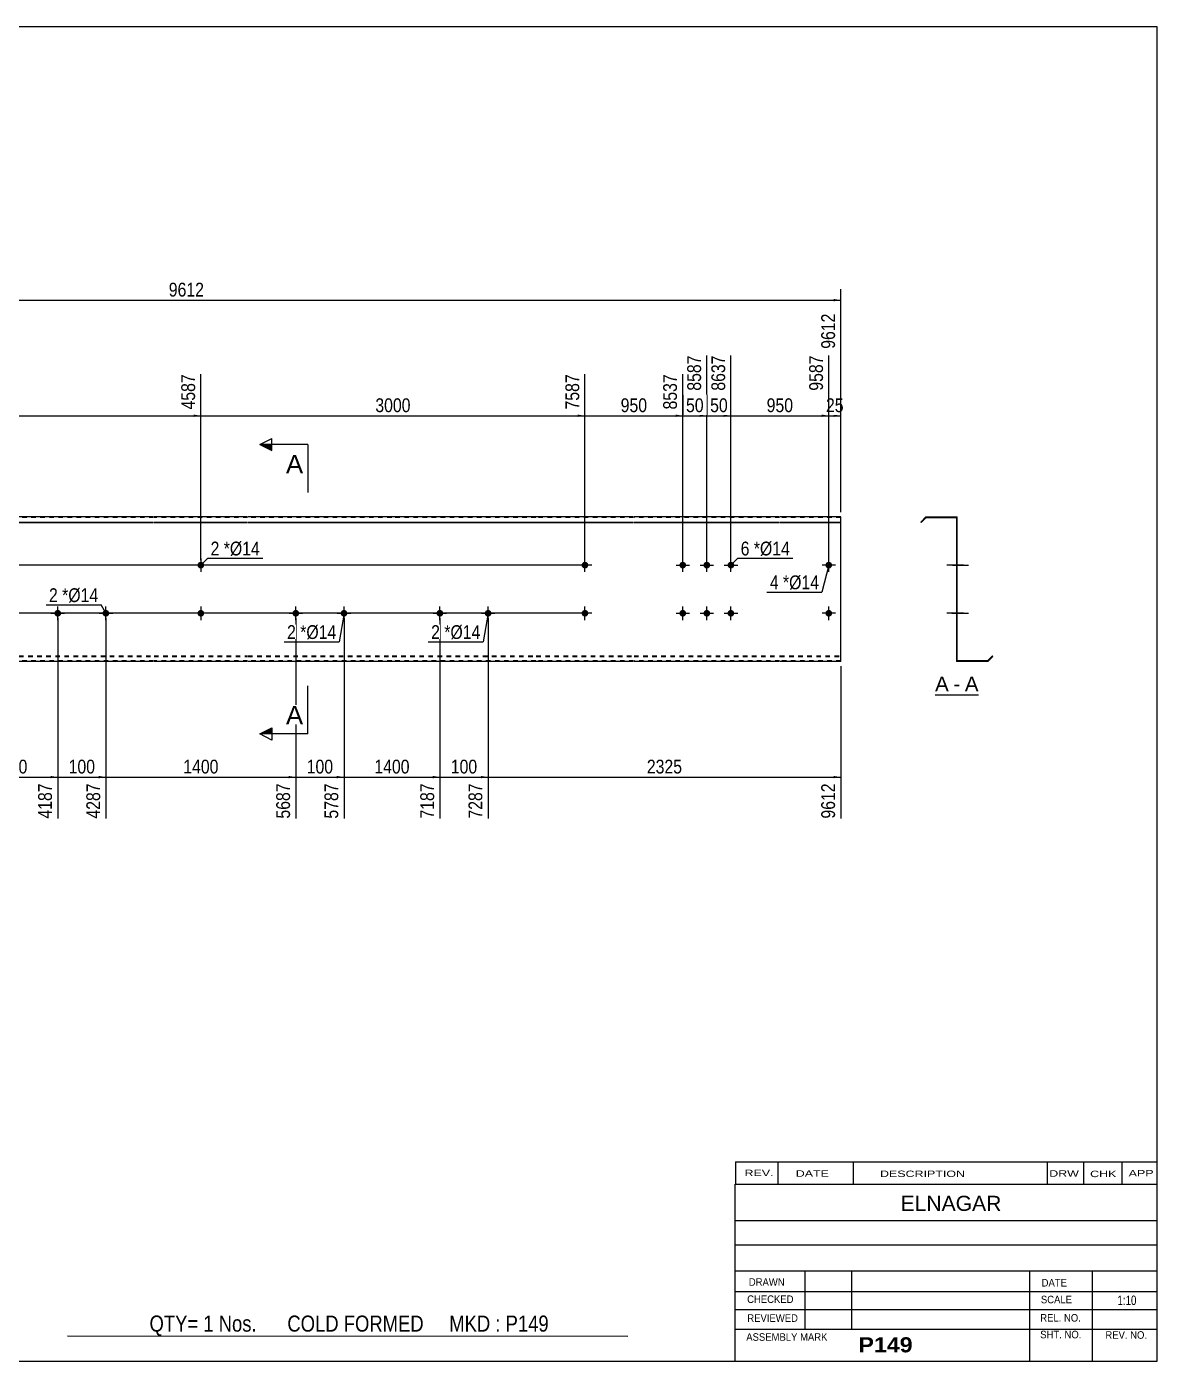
# Model space of a CAD drawing. Header units: millimetres. Extents: x -65 to 337, y -160 to 117.
# Drawn here: x 102.6 to 337.2, y -160.2 to 116.8 of the extents above; entities that cross this region are included whole.
import ezdxf

# ---------------------------------------------------------------- set-up
doc = ezdxf.new("R2010")
doc.units = ezdxf.units.MM
doc.linetypes.add('DXK_LINE_DOT1', pattern=[1.8814, 0.9407, -0.9407])
doc.styles.add('Arial', font='ARIAL.TTF', dxfattribs={"height": 0.2})
doc.styles.add('Arial Bold', font='ARIALBD.TTF', dxfattribs={"height": 0.2})
doc.styles.add('Arial Narrow', font='ARIALN.TTF', dxfattribs={"height": 0.2})

# ---------------------------------------------------------------- blocks, each defined once
blk = doc.blocks.new('Unknown-629091914-1743')
at = {"color": 5, "linetype": 'Continuous'}
for p, q in [((337.25, 116.75), (-62.75, 116.75)), ((-62.75, 116.75), (-62.75, -160.25)), ((337.25, -160.25), (337.25, 116.75)), ((-62.75, -160.25), (337.25, -160.25))]:
    blk.add_line(p, q, dxfattribs=at)
at = {"color": 174, "linetype": 'Continuous', "style": 'Arial'}
blk.add_text('Tekla structures', height=1.9102, rotation=90, dxfattribs=at).set_placement((-63.25, -159.75))
blk = doc.blocks.new('Unknown-629091914-12 - 1235')
at = {"color": 7, "linetype": 'Continuous'}
blk.add_line((291.13, -21.95), (300.16, -21.95), dxfattribs=at)
at = {"color": 0, "linetype": 'Continuous'}
blk.add_wipeout([(293.97, -21.2), (293.97, -18), (291.13, -18), (291.13, -21.2)], dxfattribs=at)
blk.add_wipeout([(296.35, -21.2), (296.35, -18), (294.93, -18), (294.93, -21.2)], dxfattribs=at)
at = {"color": 96, "linetype": 'Continuous', "style": 'Arial'}
blk.add_text('A', height=3.06, dxfattribs=at).set_placement((291.13, -21.2))
at = {"color": 0, "linetype": 'Continuous'}
blk.add_wipeout([(300.16, -21.2), (300.16, -18), (297.31, -18), (297.31, -21.2)], dxfattribs=at)
at = {"color": 96, "linetype": 'Continuous', "style": 'Arial'}
for s, p in [('A', (297.31, -21.2)), ('-', (294.93, -21.2))]:
    blk.add_text(s, height=3.06, dxfattribs=at).set_placement(p)
blk = doc.blocks.new('Bolt-629091914-1223 - 1203')
at = {"linetype": 'Continuous'}
for points in [[(238.08, 5, -1), (239.48, 5, -1)], [(243.08, 5, -1), (244.48, 5, -1)], [(248.08, 5, -1), (249.48, 5, -1)], [(238.08, -5, -1), (239.48, -5, -1)], [(243.08, -5, -1), (244.48, -5, -1)], [(248.08, -5, -1), (249.48, -5, -1)]]:
    blk.add_hatch(color=3, dxfattribs=at).paths.add_polyline_path(points)
at = {"color": 3, "linetype": 'Continuous'}
for p, q in [((238.78, 3.6), (238.78, 6.4)), ((243.78, 3.6), (243.78, 6.4)), ((248.78, 3.6), (248.78, 6.4)), ((237.38, 5), (240.18, 5)), ((242.38, 5), (245.18, 5)), ((247.38, 5), (250.18, 5)), ((237.38, -5), (240.18, -5)), ((238.78, -6.4), (238.78, -3.6)), ((242.38, -5), (245.18, -5)), ((243.78, -6.4), (243.78, -3.6)), ((247.38, -5), (250.18, -5)), ((248.78, -6.4), (248.78, -3.6))]:
    blk.add_line(p, q, dxfattribs=at)
blk = doc.blocks.new('Part-629091914-1218 - 1203')
at = {"color": 2, "linetype": 'Continuous'}
for p, q in [((0, 15), (0, -15)), ((9, 15), (0, 15)), ((0, 13.94), (9, 13.94)), ((39.29, 15), (9.1, 15)), ((9.1, 13.94), (39.29, 13.94)), ((69.19, 15), (39.39, 15)), ((39.39, 13.94), (69.19, 13.94)), ((99.09, 15), (69.29, 15)), ((69.29, 13.94), (99.09, 13.94)), ((128.99, 15), (99.19, 15)), ((99.19, 13.94), (128.99, 13.94)), ((148.49, 15), (129.09, 15)), ((129.09, 13.94), (148.49, 13.94)), ((178.39, 15), (148.59, 15)), ((148.59, 13.94), (178.39, 13.94)), ((208.29, 15), (178.49, 15)), ((178.49, 13.94), (208.29, 13.94)), ((228.59, 15), (208.39, 15)), ((208.39, 13.94), (228.59, 13.94)), ((258.88, 15), (228.69, 15)), ((228.69, 13.94), (258.88, 13.94)), ((271.58, 15), (258.98, 15)), ((258.98, 13.94), (271.58, 13.94)), ((271.58, 13.94), (271.58, 15)), ((271.58, -15), (271.58, 13.94)), ((0, 13.83), (9, 13.83)), ((9.1, 13.83), (39.29, 13.83)), ((39.39, 13.83), (69.19, 13.83)), ((69.29, 13.83), (99.09, 13.83)), ((99.19, 13.83), (128.99, 13.83)), ((129.09, 13.83), (148.49, 13.83)), ((148.59, 13.83), (178.39, 13.83)), ((178.49, 13.83), (208.29, 13.83)), ((208.39, 13.83), (228.59, 13.83)), ((228.69, 13.83), (258.88, 13.83)), ((258.98, 13.83), (271.58, 13.83)), ((9, -15), (0, -15)), ((39.29, -15), (9.1, -15)), ((69.19, -15), (39.39, -15)), ((99.09, -15), (69.29, -15)), ((128.99, -15), (99.19, -15)), ((148.49, -15), (129.09, -15)), ((178.39, -15), (148.59, -15)), ((208.29, -15), (178.49, -15)), ((228.59, -15), (208.39, -15)), ((258.88, -15), (228.69, -15)), ((271.58, -15), (258.98, -15))]:
    blk.add_line(p, q, dxfattribs=at)
at = {"color": 7, "linetype": 'DXK_LINE_DOT1'}
for p, q in [((9, 14.85), (0, 14.85)), ((39.29, 14.85), (9.1, 14.85)), ((69.19, 14.85), (39.39, 14.85)), ((99.09, 14.85), (69.29, 14.85)), ((128.99, 14.85), (99.19, 14.85)), ((148.49, 14.85), (129.09, 14.85)), ((178.39, 14.85), (148.59, 14.85)), ((208.29, 14.85), (178.49, 14.85)), ((228.59, 14.85), (208.39, 14.85)), ((258.88, 14.85), (228.69, 14.85)), ((271.58, 14.85), (258.98, 14.85)), ((0, -13.83), (9, -13.83)), ((9.1, -13.83), (39.29, -13.83)), ((39.39, -13.83), (69.19, -13.83)), ((69.29, -13.83), (99.09, -13.83)), ((99.19, -13.83), (128.99, -13.83)), ((129.09, -13.83), (148.49, -13.83)), ((148.59, -13.83), (178.39, -13.83)), ((178.49, -13.83), (208.29, -13.83)), ((208.39, -13.83), (228.59, -13.83)), ((228.69, -13.83), (258.88, -13.83)), ((258.98, -13.83), (271.58, -13.83)), ((0, -13.94), (9, -13.94)), ((9, -14.85), (0, -14.85)), ((9.1, -13.94), (39.29, -13.94)), ((39.29, -14.85), (9.1, -14.85)), ((39.39, -13.94), (69.19, -13.94)), ((69.19, -14.85), (39.39, -14.85)), ((69.29, -13.94), (99.09, -13.94)), ((99.09, -14.85), (69.29, -14.85)), ((99.19, -13.94), (128.99, -13.94)), ((128.99, -14.85), (99.19, -14.85)), ((129.09, -13.94), (148.49, -13.94)), ((148.49, -14.85), (129.09, -14.85)), ((148.59, -13.94), (178.39, -13.94)), ((178.39, -14.85), (148.59, -14.85)), ((178.49, -13.94), (208.29, -13.94)), ((208.29, -14.85), (178.49, -14.85)), ((208.39, -13.94), (228.59, -13.94)), ((228.59, -14.85), (208.39, -14.85)), ((228.69, -13.94), (258.88, -13.94)), ((258.88, -14.85), (228.69, -14.85)), ((258.98, -13.94), (271.58, -13.94)), ((271.58, -14.85), (258.98, -14.85))]:
    blk.add_line(p, q, dxfattribs=at)
blk = doc.blocks.new('Bolt-629091914-1219 - 1203')
at = {"linetype": 'Continuous'}
for points in [[(188.39, -4.3, -1), (188.39, -5.7, -1)], [(198.39, -4.3, -1), (198.39, -5.7, -1)]]:
    blk.add_hatch(color=3, dxfattribs=at).paths.add_polyline_path(points)
at = {"color": 3, "linetype": 'Continuous'}
for p, q in [((186.99, -5), (189.79, -5)), ((188.39, -6.4), (188.39, -3.6)), ((196.99, -5), (199.79, -5)), ((198.39, -6.4), (198.39, -3.6))]:
    blk.add_line(p, q, dxfattribs=at)
blk = doc.blocks.new('Bolt-629091914-1220 - 1203')
at = {"linetype": 'Continuous'}
for points in [[(158.49, -4.3, -1), (158.49, -5.7, -1)], [(168.49, -4.3, -1), (168.49, -5.7, -1)]]:
    blk.add_hatch(color=3, dxfattribs=at).paths.add_polyline_path(points)
at = {"color": 3, "linetype": 'Continuous'}
for p, q in [((157.09, -5), (159.89, -5)), ((158.49, -6.4), (158.49, -3.6)), ((167.09, -5), (169.89, -5)), ((168.49, -6.4), (168.49, -3.6))]:
    blk.add_line(p, q, dxfattribs=at)
blk = doc.blocks.new('Bolt-629091914-1221 - 1203')
at = {"linetype": 'Continuous'}
for points in [[(109.09, -4.3, -1), (109.09, -5.7, -1)], [(119.09, -4.3, -1), (119.09, -5.7, -1)]]:
    blk.add_hatch(color=3, dxfattribs=at).paths.add_polyline_path(points)
at = {"color": 3, "linetype": 'Continuous'}
for p, q in [((107.69, -5), (110.49, -5)), ((109.09, -6.4), (109.09, -3.6)), ((117.69, -5), (120.49, -5)), ((119.09, -6.4), (119.09, -3.6))]:
    blk.add_line(p, q, dxfattribs=at)
blk = doc.blocks.new('Bolt-629091914-1224 - 1203')
at = {"linetype": 'Continuous'}
for points in [[(217.79, -5, -1), (219.19, -5, -1)], [(268.38, -5, -1), (269.78, -5, -1)]]:
    blk.add_hatch(color=3, dxfattribs=at).paths.add_polyline_path(points)
at = {"color": 3, "linetype": 'Continuous'}
for p, q in [((219.89, -5), (217.09, -5)), ((218.49, -6.4), (218.49, -3.6)), ((270.48, -5), (267.68, -5)), ((269.08, -6.4), (269.08, -3.6))]:
    blk.add_line(p, q, dxfattribs=at)
blk = doc.blocks.new('Bolt-629091914-1225 - 1203')
at = {"linetype": 'Continuous'}
for points in [[(217.79, 5, -1), (219.19, 5, -1)], [(268.38, 5, -1), (269.78, 5, -1)]]:
    blk.add_hatch(color=3, dxfattribs=at).paths.add_polyline_path(points)
at = {"color": 3, "linetype": 'Continuous'}
for p, q in [((218.49, 3.6), (218.49, 6.4)), ((269.08, 3.6), (269.08, 6.4)), ((219.89, 5), (217.09, 5)), ((270.48, 5), (267.68, 5))]:
    blk.add_line(p, q, dxfattribs=at)
blk = doc.blocks.new('Bolt-629091914-1227 - 1203')
at = {"linetype": 'Continuous'}
for points in [[(139.49, 5, -1), (138.09, 5, -1)], [(139.49, -5, -1), (138.09, -5, -1)]]:
    blk.add_hatch(color=3, dxfattribs=at).paths.add_polyline_path(points)
at = {"color": 3, "linetype": 'Continuous'}
for p, q in [((138.79, 6.4), (138.79, 3.6)), ((140.19, 5), (137.39, 5)), ((140.19, -5), (137.39, -5)), ((138.79, -3.6), (138.79, -6.4))]:
    blk.add_line(p, q, dxfattribs=at)
blk = doc.blocks.new('Bolt-629091914-1240 - 1235')
at = {"linetype": 'Continuous'}
blk.add_hatch(color=3, dxfattribs=at).paths.add_polyline_path([(295.72, -5.7), (295.72, -4.3), (295.57, -4.3), (295.57, -5.7)])
blk.add_hatch(color=3, dxfattribs=at).paths.add_polyline_path([(295.72, -5.7), (295.72, -4.3), (295.57, -4.3), (295.57, -5.7)])
at = {"color": 3, "linetype": 'Continuous'}
for p, q in [((294.62, -5), (297.37, -5)), ((294.62, -5), (297.37, -5)), ((295.57, -4.3), (295.72, -4.3)), ((295.57, -4.3), (295.72, -4.3)), ((295.57, -5.7), (295.72, -5.7)), ((295.57, -5.7), (295.72, -5.7))]:
    blk.add_line(p, q, dxfattribs=at)
blk = doc.blocks.new('Part-629091914-1237 - 1235')
at = {"color": 2, "linetype": 'Continuous'}
for p, q in [((289.22, 15), (288.16, 13.94)), ((288.16, 13.94), (288.26, 13.83)), ((289.28, 14.85), (288.26, 13.83)), ((289.22, 15), (295.72, 15)), ((289.28, 14.85), (295.57, 14.85)), ((295.57, 14.85), (295.57, -15)), ((295.72, -14.85), (295.72, 15)), ((302.01, -14.85), (303.02, -13.83)), ((303.13, -13.94), (303.02, -13.83)), ((302.07, -15), (295.57, -15)), ((302.01, -14.85), (295.72, -14.85)), ((302.07, -15), (303.13, -13.94))]:
    blk.add_line(p, q, dxfattribs=at)
blk = doc.blocks.new('Bolt-629091914-1238 - 1235')
at = {"linetype": 'Continuous'}
blk.add_hatch(color=3, dxfattribs=at).paths.add_polyline_path([(295.72, -5.7), (295.72, -4.3), (295.57, -4.3), (295.57, -5.7)])
blk.add_hatch(color=3, dxfattribs=at).paths.add_polyline_path([(295.72, -5.7), (295.72, -4.3), (295.57, -4.3), (295.57, -5.7)])
at = {"color": 3, "linetype": 'Continuous'}
for p, q in [((294.62, -5), (297.37, -5)), ((294.62, -5), (297.37, -5)), ((295.57, -4.3), (295.72, -4.3)), ((295.57, -4.3), (295.72, -4.3)), ((295.57, -5.7), (295.72, -5.7)), ((295.57, -5.7), (295.72, -5.7))]:
    blk.add_line(p, q, dxfattribs=at)
blk = doc.blocks.new('Bolt-629091914-1239 - 1235')
at = {"linetype": 'Continuous'}
blk.add_hatch(color=3, dxfattribs=at).paths.add_polyline_path([(295.72, -5.7), (295.72, -4.3), (295.57, -4.3), (295.57, -5.7)])
blk.add_hatch(color=3, dxfattribs=at).paths.add_polyline_path([(295.72, -5.7), (295.72, -4.3), (295.57, -4.3), (295.57, -5.7)])
at = {"color": 3, "linetype": 'Continuous'}
for p, q in [((294.62, -5), (297.37, -5)), ((294.62, -5), (297.37, -5)), ((295.57, -4.3), (295.72, -4.3)), ((295.57, -4.3), (295.72, -4.3)), ((295.57, -5.7), (295.72, -5.7)), ((295.57, -5.7), (295.72, -5.7))]:
    blk.add_line(p, q, dxfattribs=at)
blk = doc.blocks.new('Bolt-629091914-1241 - 1235')
at = {"linetype": 'Continuous'}
blk.add_hatch(color=3, dxfattribs=at).paths.add_polyline_path([(295.72, -5.7), (295.72, -4.3), (295.57, -4.3), (295.57, -5.7)])
blk.add_hatch(color=3, dxfattribs=at).paths.add_polyline_path([(295.72, -5.7), (295.72, -4.3), (295.57, -4.3), (295.57, -5.7)])
at = {"color": 3, "linetype": 'Continuous'}
for p, q in [((294.62, -5), (297.37, -5)), ((294.62, -5), (297.37, -5)), ((295.57, -4.3), (295.72, -4.3)), ((295.57, -4.3), (295.72, -4.3)), ((295.57, -5.7), (295.72, -5.7)), ((295.57, -5.7), (295.72, -5.7))]:
    blk.add_line(p, q, dxfattribs=at)
blk = doc.blocks.new('Bolt-629091914-1242 - 1235')
at = {"linetype": 'Continuous'}
for points in [[(295.57, 5.7), (295.57, 4.3), (295.72, 4.3), (295.72, 5.7)], [(295.57, 5.7), (295.57, 4.3), (295.72, 4.3), (295.72, 5.7)], [(295.57, 5.7), (295.57, 4.3), (295.72, 4.3), (295.72, 5.7)], [(295.57, -4.3), (295.57, -5.7), (295.72, -5.7), (295.72, -4.3)], [(295.57, -4.3), (295.57, -5.7), (295.72, -5.7), (295.72, -4.3)], [(295.57, -4.3), (295.57, -5.7), (295.72, -5.7), (295.72, -4.3)]]:
    blk.add_hatch(color=3, dxfattribs=at).paths.add_polyline_path(points)
at = {"color": 3, "linetype": 'Continuous'}
for p, q in [((295.72, 5.7), (295.57, 5.7)), ((295.72, 5.7), (295.57, 5.7)), ((295.72, 5.7), (295.57, 5.7)), ((297.02, 5), (293.72, 5)), ((297.02, 5), (293.72, 5)), ((297.02, 5), (293.72, 5)), ((295.72, 4.3), (295.57, 4.3)), ((295.72, 4.3), (295.57, 4.3)), ((295.72, 4.3), (295.57, 4.3)), ((297.02, -5), (293.72, -5)), ((297.02, -5), (293.72, -5)), ((297.02, -5), (293.72, -5)), ((295.72, -4.3), (295.57, -4.3)), ((295.72, -4.3), (295.57, -4.3)), ((295.72, -4.3), (295.57, -4.3)), ((295.72, -5.7), (295.57, -5.7)), ((295.72, -5.7), (295.57, -5.7)), ((295.72, -5.7), (295.57, -5.7))]:
    blk.add_line(p, q, dxfattribs=at)
blk = doc.blocks.new('Bolt-629091914-1243 - 1235')
at = {"linetype": 'Continuous'}
blk.add_hatch(color=3, dxfattribs=at).paths.add_polyline_path([(295.57, -4.3), (295.57, -5.7), (295.72, -5.7), (295.72, -4.3)])
blk.add_hatch(color=3, dxfattribs=at).paths.add_polyline_path([(295.57, -4.3), (295.57, -5.7), (295.72, -5.7), (295.72, -4.3)])
at = {"color": 3, "linetype": 'Continuous'}
for p, q in [((294.77, -5), (298.07, -5)), ((294.77, -5), (298.07, -5)), ((295.57, -4.3), (295.72, -4.3)), ((295.57, -4.3), (295.72, -4.3)), ((295.57, -5.7), (295.72, -5.7)), ((295.57, -5.7), (295.72, -5.7))]:
    blk.add_line(p, q, dxfattribs=at)
blk = doc.blocks.new('Bolt-629091914-1244 - 1235')
at = {"linetype": 'Continuous'}
blk.add_hatch(color=3, dxfattribs=at).paths.add_polyline_path([(295.57, 5.7), (295.57, 4.3), (295.72, 4.3), (295.72, 5.7)])
blk.add_hatch(color=3, dxfattribs=at).paths.add_polyline_path([(295.57, 5.7), (295.57, 4.3), (295.72, 4.3), (295.72, 5.7)])
at = {"color": 3, "linetype": 'Continuous'}
for p, q in [((295.57, 5.7), (295.72, 5.7)), ((295.57, 5.7), (295.72, 5.7)), ((294.77, 5), (298.07, 5)), ((294.77, 5), (298.07, 5)), ((295.57, 4.3), (295.72, 4.3)), ((295.57, 4.3), (295.72, 4.3))]:
    blk.add_line(p, q, dxfattribs=at)
blk = doc.blocks.new('Bolt-629091914-1245 - 1235')
at = {"linetype": 'Continuous'}
for points in [[(295.57, 5.7), (295.57, 4.3), (295.72, 4.3), (295.72, 5.7)], [(295.57, 5.7), (295.57, 4.3), (295.72, 4.3), (295.72, 5.7)], [(295.57, 5.7), (295.57, 4.3), (295.72, 4.3), (295.72, 5.7)], [(295.57, -4.3), (295.57, -5.7), (295.72, -5.7), (295.72, -4.3)], [(295.57, -4.3), (295.57, -5.7), (295.72, -5.7), (295.72, -4.3)], [(295.57, -4.3), (295.57, -5.7), (295.72, -5.7), (295.72, -4.3)]]:
    blk.add_hatch(color=3, dxfattribs=at).paths.add_polyline_path(points)
at = {"color": 3, "linetype": 'Continuous'}
for p, q in [((295.72, 5.7), (295.57, 5.7)), ((295.72, 5.7), (295.57, 5.7)), ((295.72, 5.7), (295.57, 5.7)), ((297.02, 5), (293.72, 5)), ((297.02, 5), (293.72, 5)), ((297.02, 5), (293.72, 5)), ((295.72, 4.3), (295.57, 4.3)), ((295.72, 4.3), (295.57, 4.3)), ((295.72, 4.3), (295.57, 4.3)), ((297.02, -5), (293.72, -5)), ((297.02, -5), (293.72, -5)), ((297.02, -5), (293.72, -5)), ((295.72, -4.3), (295.57, -4.3)), ((295.72, -4.3), (295.57, -4.3)), ((295.72, -4.3), (295.57, -4.3)), ((295.72, -5.7), (295.57, -5.7)), ((295.72, -5.7), (295.57, -5.7)), ((295.72, -5.7), (295.57, -5.7))]:
    blk.add_line(p, q, dxfattribs=at)
blk = doc.blocks.new('Bolt-629091914-1246 - 1235')
at = {"linetype": 'Continuous'}
for points in [[(295.72, 4.3), (295.72, 5.7), (295.57, 5.7), (295.57, 4.3)], [(295.72, -5.7), (295.72, -4.3), (295.57, -4.3), (295.57, -5.7)]]:
    blk.add_hatch(color=3, dxfattribs=at).paths.add_polyline_path(points)
at = {"color": 3, "linetype": 'Continuous'}
for p, q in [((295.72, 5.7), (295.57, 5.7)), ((295.72, 5), (293.57, 5)), ((295.72, 4.3), (295.57, 4.3)), ((295.72, -5), (293.57, -5)), ((295.72, -4.3), (295.57, -4.3)), ((295.72, -5.7), (295.57, -5.7))]:
    blk.add_line(p, q, dxfattribs=at)
blk = doc.blocks.new('Bolt-629091914-1247 - 1235')
at = {"linetype": 'Continuous'}
blk.add_hatch(color=3, dxfattribs=at).paths.add_polyline_path([(295.72, -5.7), (295.72, -4.3), (295.57, -4.3), (295.57, -5.7)])
blk.add_hatch(color=3, dxfattribs=at).paths.add_polyline_path([(295.72, -5.7), (295.72, -4.3), (295.57, -4.3), (295.57, -5.7)])
at = {"color": 3, "linetype": 'Continuous'}
for p, q in [((294.62, -5), (297.37, -5)), ((294.62, -5), (297.37, -5)), ((295.57, -4.3), (295.72, -4.3)), ((295.57, -4.3), (295.72, -4.3)), ((295.57, -5.7), (295.72, -5.7)), ((295.57, -5.7), (295.72, -5.7))]:
    blk.add_line(p, q, dxfattribs=at)
blk = doc.blocks.new('StraightDimension-629091914-1353 - 1203')
at = {"linetype": 'Continuous'}
for points in [[(-6.25, 13.5), (-6, 15), (-5.75, 13.5)], [(-5.75, 6.5), (-6, 5), (-6.25, 6.5)]]:
    blk.add_hatch(color=7, dxfattribs=at).paths.add_polyline_path(points)
at = {"color": 7, "linetype": 'Continuous'}
for p, q in [((18.2, 15), (-8.25, 15)), ((-6, 5), (-6, 15)), ((217.49, 5), (-8.25, 5))]:
    blk.add_line(p, q, dxfattribs=at)
at = {"color": 0}
blk.add_wipeout([(-6.15, 13.34), (-10.35, 13.34), (-10.35, 6.66), (-6.15, 6.66)], dxfattribs=at)
at = {"color": 3, "style": 'Arial Narrow'}
blk.add_text('100', height=2.863, rotation=90.0002, dxfattribs=at).set_placement((-6.75, 7.26))
blk = doc.blocks.new('StraightDimension-629091914-1355 - 1203')
at = {"linetype": 'Continuous'}
for points in [[(-6.25, -6.5), (-6, -5), (-5.75, -6.5)], [(-5.75, -13.5), (-6, -15), (-6.25, -13.5)]]:
    blk.add_hatch(color=7, dxfattribs=at).paths.add_polyline_path(points)
at = {"color": 7, "linetype": 'Continuous'}
for p, q in [((217.49, -5), (-8.25, -5)), ((-6, -15), (-6, -5)), ((18.2, -15), (-8.25, -15))]:
    blk.add_line(p, q, dxfattribs=at)
at = {"color": 0}
blk.add_wipeout([(-6.15, -6.66), (-10.35, -6.66), (-10.35, -13.34), (-6.15, -13.34)], dxfattribs=at)
at = {"color": 3, "style": 'Arial Narrow'}
blk.add_text('100', height=2.863, rotation=90.0002, dxfattribs=at).set_placement((-6.75, -12.74))
blk = doc.blocks.new('StraightDimension-629091914-1311 - 1203')
at = {"linetype": 'Continuous'}
blk.add_hatch(color=7, dxfattribs=at).paths.add_polyline_path([(247.28, 36.25), (248.78, 36), (247.28, 35.75)])
at = {"color": 7, "linetype": 'Continuous'}
for p, q in [((243.78, 6), (243.78, 48.51)), ((248.78, 6), (248.78, 48.51)), ((243.78, 36), (248.78, 36))]:
    blk.add_line(p, q, dxfattribs=at)
at = {"color": 0}
blk.add_wipeout([(248.71, 36.15), (248.71, 40.35), (243.86, 40.35), (243.86, 36.15)], dxfattribs=at)
at = {"color": 0, "linetype": 'Continuous'}
blk.add_wipeout([(248.18, 49.11), (243.98, 49.11), (243.98, 40.6), (248.18, 40.6)], dxfattribs=at)
at = {"color": 3, "linetype": 'Continuous', "style": 'Arial Narrow'}
blk.add_text('8637', height=2.863, rotation=90.0002, dxfattribs=at).set_placement((247.58, 41.2))
at = {"color": 3, "style": 'Arial Narrow'}
blk.add_text('50', height=2.863, dxfattribs=at).set_placement((244.46, 36.75))
blk = doc.blocks.new('StraightDimension-629091914-1270 - 1203')
at = {"linetype": 'Continuous'}
blk.add_hatch(color=7, dxfattribs=at).paths.add_polyline_path([(107.59, -38.75), (109.09, -39), (107.59, -39.25)])
at = {"color": 7, "linetype": 'Continuous'}
for p, q in [((89.19, -6), (89.19, -47.61)), ((109.09, -6), (109.09, -47.61)), ((89.19, -39), (109.09, -39))]:
    blk.add_line(p, q, dxfattribs=at)
at = {"color": 0}
blk.add_wipeout([(103.4, -38.85), (103.4, -34.65), (94.89, -34.65), (94.89, -38.85)], dxfattribs=at)
at = {"color": 3, "style": 'Arial Narrow'}
blk.add_text('1400', height=2.863, dxfattribs=at).set_placement((95.49, -38.25))
at = {"color": 0, "linetype": 'Continuous'}
blk.add_wipeout([(108.49, -39.7), (104.29, -39.7), (104.29, -48.21), (108.49, -48.21)], dxfattribs=at)
at = {"color": 3, "linetype": 'Continuous', "style": 'Arial Narrow'}
blk.add_text('4187', height=2.863, rotation=90.0002, dxfattribs=at).set_placement((107.89, -47.61))
blk = doc.blocks.new('StraightDimension-629091914-1264 - 1203')
at = {"linetype": 'Continuous'}
blk.add_hatch(color=7, dxfattribs=at).paths.add_polyline_path([(270.08, -38.75), (271.58, -39), (270.08, -39.25)])
at = {"color": 7, "linetype": 'Continuous'}
for p, q in [((198.39, -6), (198.39, -47.61)), ((271.58, -16), (271.58, -47.61)), ((198.39, -39), (271.58, -39))]:
    blk.add_line(p, q, dxfattribs=at)
at = {"color": 0}
blk.add_wipeout([(239.24, -38.85), (239.24, -34.65), (230.73, -34.65), (230.73, -38.85)], dxfattribs=at)
at = {"color": 0, "linetype": 'Continuous'}
blk.add_wipeout([(270.98, -39.7), (266.78, -39.7), (266.78, -48.21), (270.98, -48.21)], dxfattribs=at)
at = {"color": 3, "style": 'Arial Narrow'}
blk.add_text('2325', height=2.863, dxfattribs=at).set_placement((231.33, -38.25))
at = {"color": 3, "linetype": 'Continuous', "style": 'Arial Narrow'}
blk.add_text('9612', height=2.863, rotation=90.0002, dxfattribs=at).set_placement((270.38, -47.61))
blk = doc.blocks.new('StraightDimension-629091914-1265 - 1203')
at = {"linetype": 'Continuous'}
blk.add_hatch(color=7, dxfattribs=at).paths.add_polyline_path([(196.89, -38.75), (198.39, -39), (196.89, -39.25)])
at = {"color": 7, "linetype": 'Continuous'}
for p, q in [((188.39, -6), (188.39, -47.61)), ((198.39, -6), (198.39, -47.61)), ((188.39, -39), (198.39, -39))]:
    blk.add_line(p, q, dxfattribs=at)
at = {"color": 0}
blk.add_wipeout([(196.74, -38.85), (196.74, -34.65), (190.05, -34.65), (190.05, -38.85)], dxfattribs=at)
at = {"color": 3, "style": 'Arial Narrow'}
blk.add_text('100', height=2.863, dxfattribs=at).set_placement((190.65, -38.25))
at = {"color": 0, "linetype": 'Continuous'}
blk.add_wipeout([(197.79, -39.7), (193.59, -39.7), (193.59, -48.21), (197.79, -48.21)], dxfattribs=at)
at = {"color": 3, "linetype": 'Continuous', "style": 'Arial Narrow'}
blk.add_text('7287', height=2.863, rotation=90.0002, dxfattribs=at).set_placement((197.19, -47.61))
blk = doc.blocks.new('StraightDimension-629091914-1266 - 1203')
at = {"linetype": 'Continuous'}
blk.add_hatch(color=7, dxfattribs=at).paths.add_polyline_path([(186.89, -38.75), (188.39, -39), (186.89, -39.25)])
at = {"color": 7, "linetype": 'Continuous'}
for p, q in [((168.49, -6), (168.49, -47.61)), ((188.39, -6), (188.39, -47.61)), ((168.49, -39), (188.39, -39))]:
    blk.add_line(p, q, dxfattribs=at)
at = {"color": 0}
blk.add_wipeout([(182.7, -38.85), (182.7, -34.65), (174.19, -34.65), (174.19, -38.85)], dxfattribs=at)
at = {"color": 3, "style": 'Arial Narrow'}
blk.add_text('1400', height=2.863, dxfattribs=at).set_placement((174.79, -38.25))
at = {"color": 0, "linetype": 'Continuous'}
blk.add_wipeout([(187.79, -39.7), (183.59, -39.7), (183.59, -48.21), (187.79, -48.21)], dxfattribs=at)
at = {"color": 3, "linetype": 'Continuous', "style": 'Arial Narrow'}
blk.add_text('7187', height=2.863, rotation=90.0002, dxfattribs=at).set_placement((187.19, -47.61))
blk = doc.blocks.new('StraightDimension-629091914-1267 - 1203')
at = {"linetype": 'Continuous'}
blk.add_hatch(color=7, dxfattribs=at).paths.add_polyline_path([(166.99, -38.75), (168.49, -39), (166.99, -39.25)])
at = {"color": 7, "linetype": 'Continuous'}
for p, q in [((158.49, -6), (158.49, -47.61)), ((168.49, -6), (168.49, -47.61)), ((158.49, -39), (168.49, -39))]:
    blk.add_line(p, q, dxfattribs=at)
at = {"color": 0}
blk.add_wipeout([(166.84, -38.85), (166.84, -34.65), (160.15, -34.65), (160.15, -38.85)], dxfattribs=at)
at = {"color": 3, "style": 'Arial Narrow'}
blk.add_text('100', height=2.863, dxfattribs=at).set_placement((160.75, -38.25))
at = {"color": 0, "linetype": 'Continuous'}
blk.add_wipeout([(167.89, -39.7), (163.69, -39.7), (163.69, -48.21), (167.89, -48.21)], dxfattribs=at)
at = {"color": 3, "linetype": 'Continuous', "style": 'Arial Narrow'}
blk.add_text('5787', height=2.863, rotation=90.0002, dxfattribs=at).set_placement((167.29, -47.61))
blk = doc.blocks.new('StraightDimension-629091914-1268 - 1203')
at = {"linetype": 'Continuous'}
blk.add_hatch(color=7, dxfattribs=at).paths.add_polyline_path([(156.99, -38.75), (158.49, -39), (156.99, -39.25)])
at = {"color": 7, "linetype": 'Continuous'}
for p, q in [((119.09, -6), (119.09, -47.61)), ((158.49, -6), (158.49, -47.61)), ((119.09, -39), (158.49, -39))]:
    blk.add_line(p, q, dxfattribs=at)
at = {"color": 0}
blk.add_wipeout([(143.05, -38.85), (143.05, -34.65), (134.54, -34.65), (134.54, -38.85)], dxfattribs=at)
at = {"color": 0, "linetype": 'Continuous'}
blk.add_wipeout([(157.89, -39.7), (153.69, -39.7), (153.69, -48.21), (157.89, -48.21)], dxfattribs=at)
at = {"color": 3, "style": 'Arial Narrow'}
blk.add_text('1400', height=2.863, dxfattribs=at).set_placement((135.14, -38.25))
at = {"color": 3, "linetype": 'Continuous', "style": 'Arial Narrow'}
blk.add_text('5687', height=2.863, rotation=90.0002, dxfattribs=at).set_placement((157.29, -47.61))
blk = doc.blocks.new('StraightDimension-629091914-1269 - 1203')
at = {"linetype": 'Continuous'}
blk.add_hatch(color=7, dxfattribs=at).paths.add_polyline_path([(117.59, -38.75), (119.09, -39), (117.59, -39.25)])
at = {"color": 7, "linetype": 'Continuous'}
for p, q in [((109.09, -6), (109.09, -47.61)), ((119.09, -6), (119.09, -47.61)), ((109.09, -39), (119.09, -39))]:
    blk.add_line(p, q, dxfattribs=at)
at = {"color": 0}
blk.add_wipeout([(117.44, -38.85), (117.44, -34.65), (110.75, -34.65), (110.75, -38.85)], dxfattribs=at)
at = {"color": 3, "style": 'Arial Narrow'}
blk.add_text('100', height=2.863, dxfattribs=at).set_placement((111.35, -38.25))
at = {"color": 0, "linetype": 'Continuous'}
blk.add_wipeout([(118.49, -39.7), (114.29, -39.7), (114.29, -48.21), (118.49, -48.21)], dxfattribs=at)
at = {"color": 3, "linetype": 'Continuous', "style": 'Arial Narrow'}
blk.add_text('4287', height=2.863, rotation=90.0002, dxfattribs=at).set_placement((117.89, -47.61))
blk = doc.blocks.new('StraightDimension-629091914-1309 - 1203')
at = {"linetype": 'Continuous'}
blk.add_hatch(color=7, dxfattribs=at).paths.add_polyline_path([(270.08, 36.25), (271.58, 36), (270.08, 35.75)])
at = {"color": 7, "linetype": 'Continuous'}
for p, q in [((271.58, 16), (271.58, 57.21)), ((269.08, 6), (269.08, 48.51)), ((269.08, 36), (271.58, 36))]:
    blk.add_line(p, q, dxfattribs=at)
at = {"color": 0, "linetype": 'Continuous'}
blk.add_wipeout([(270.98, 57.81), (266.78, 57.81), (266.78, 49.3), (270.98, 49.3)], dxfattribs=at)
at = {"color": 0}
blk.add_wipeout([(272.76, 36.15), (272.76, 40.35), (267.9, 40.35), (267.9, 36.15)], dxfattribs=at)
at = {"color": 3, "linetype": 'Continuous', "style": 'Arial Narrow'}
blk.add_text('9612', height=2.863, rotation=90.0002, dxfattribs=at).set_placement((270.38, 49.9))
at = {"color": 3, "style": 'Arial Narrow'}
blk.add_text('25', height=2.863, dxfattribs=at).set_placement((268.5, 36.75))
blk = doc.blocks.new('StraightDimension-629091914-1310 - 1203')
at = {"linetype": 'Continuous'}
blk.add_hatch(color=7, dxfattribs=at).paths.add_polyline_path([(267.58, 36.25), (269.08, 36), (267.58, 35.75)])
at = {"color": 7, "linetype": 'Continuous'}
for p, q in [((248.78, 6), (248.78, 48.51)), ((269.08, 6), (269.08, 48.51)), ((248.78, 36), (269.08, 36))]:
    blk.add_line(p, q, dxfattribs=at)
at = {"color": 0, "linetype": 'Continuous'}
blk.add_wipeout([(268.48, 49.11), (264.28, 49.11), (264.28, 40.6), (268.48, 40.6)], dxfattribs=at)
at = {"color": 0}
blk.add_wipeout([(262.27, 36.15), (262.27, 40.35), (255.59, 40.35), (255.59, 36.15)], dxfattribs=at)
at = {"color": 3, "linetype": 'Continuous', "style": 'Arial Narrow'}
blk.add_text('9587', height=2.863, rotation=90.0002, dxfattribs=at).set_placement((267.88, 41.2))
at = {"color": 3, "style": 'Arial Narrow'}
blk.add_text('950', height=2.863, dxfattribs=at).set_placement((256.19, 36.75))
blk = doc.blocks.new('StraightDimension-629091914-1312 - 1203')
at = {"linetype": 'Continuous'}
blk.add_hatch(color=7, dxfattribs=at).paths.add_polyline_path([(242.28, 36.25), (243.78, 36), (242.28, 35.75)])
at = {"color": 7, "linetype": 'Continuous'}
for p, q in [((243.78, 6), (243.78, 48.51)), ((238.78, 6), (238.78, 44.61)), ((238.78, 36), (243.78, 36))]:
    blk.add_line(p, q, dxfattribs=at)
at = {"color": 0}
blk.add_wipeout([(243.71, 36.15), (243.71, 40.35), (238.86, 40.35), (238.86, 36.15)], dxfattribs=at)
at = {"color": 0, "linetype": 'Continuous'}
blk.add_wipeout([(243.18, 49.11), (238.98, 49.11), (238.98, 40.6), (243.18, 40.6)], dxfattribs=at)
at = {"color": 3, "linetype": 'Continuous', "style": 'Arial Narrow'}
blk.add_text('8587', height=2.863, rotation=90.0002, dxfattribs=at).set_placement((242.58, 41.2))
at = {"color": 3, "style": 'Arial Narrow'}
blk.add_text('50', height=2.863, dxfattribs=at).set_placement((239.46, 36.75))
blk = doc.blocks.new('StraightDimension-629091914-1313 - 1203')
at = {"linetype": 'Continuous'}
blk.add_hatch(color=7, dxfattribs=at).paths.add_polyline_path([(237.28, 36.25), (238.78, 36), (237.28, 35.75)])
at = {"color": 7, "linetype": 'Continuous'}
for p, q in [((218.49, 6), (218.49, 44.61)), ((238.78, 6), (238.78, 44.61)), ((218.49, 36), (238.78, 36))]:
    blk.add_line(p, q, dxfattribs=at)
at = {"color": 0, "linetype": 'Continuous'}
blk.add_wipeout([(238.18, 45.21), (233.98, 45.21), (233.98, 36.7), (238.18, 36.7)], dxfattribs=at)
at = {"color": 0}
blk.add_wipeout([(231.98, 36.15), (231.98, 40.35), (225.3, 40.35), (225.3, 36.15)], dxfattribs=at)
at = {"color": 3, "linetype": 'Continuous', "style": 'Arial Narrow'}
blk.add_text('8537', height=2.863, rotation=90.0002, dxfattribs=at).set_placement((237.58, 37.3))
at = {"color": 3, "style": 'Arial Narrow'}
blk.add_text('950', height=2.863, dxfattribs=at).set_placement((225.9, 36.75))
blk = doc.blocks.new('StraightDimension-629091914-1314 - 1203')
at = {"linetype": 'Continuous'}
blk.add_hatch(color=7, dxfattribs=at).paths.add_polyline_path([(216.99, 36.25), (218.49, 36), (216.99, 35.75)])
at = {"color": 7, "linetype": 'Continuous'}
for p, q in [((138.79, 6), (138.79, 44.61)), ((218.49, 6), (218.49, 44.61)), ((138.79, 36), (218.49, 36))]:
    blk.add_line(p, q, dxfattribs=at)
at = {"color": 0, "linetype": 'Continuous'}
blk.add_wipeout([(217.89, 45.21), (213.69, 45.21), (213.69, 36.7), (217.89, 36.7)], dxfattribs=at)
at = {"color": 0}
blk.add_wipeout([(182.9, 36.15), (182.9, 40.35), (174.39, 40.35), (174.39, 36.15)], dxfattribs=at)
at = {"color": 3, "linetype": 'Continuous', "style": 'Arial Narrow'}
blk.add_text('7587', height=2.863, rotation=90.0002, dxfattribs=at).set_placement((217.29, 37.3))
at = {"color": 3, "style": 'Arial Narrow'}
blk.add_text('3000', height=2.863, dxfattribs=at).set_placement((174.99, 36.75))
blk = doc.blocks.new('StraightDimension-629091914-1315 - 1203')
at = {"linetype": 'Continuous'}
blk.add_hatch(color=7, dxfattribs=at).paths.add_polyline_path([(137.29, 36.25), (138.79, 36), (137.29, 35.75)])
at = {"color": 7, "linetype": 'Continuous'}
for p, q in [((29.2, 6), (29.2, 46.68)), ((138.79, 6), (138.79, 44.61)), ((29.2, 36), (138.79, 36))]:
    blk.add_line(p, q, dxfattribs=at)
at = {"color": 0, "linetype": 'Continuous'}
blk.add_wipeout([(138.19, 45.21), (133.99, 45.21), (133.99, 36.7), (138.19, 36.7)], dxfattribs=at)
at = {"color": 0}
blk.add_wipeout([(88.25, 36.15), (88.25, 40.35), (79.74, 40.35), (79.74, 36.15)], dxfattribs=at)
at = {"color": 3, "linetype": 'Continuous', "style": 'Arial Narrow'}
blk.add_text('4587', height=2.863, rotation=90.0002, dxfattribs=at).set_placement((137.59, 37.3))
at = {"color": 3, "style": 'Arial Narrow'}
blk.add_text('3950', height=2.863, dxfattribs=at).set_placement((80.34, 36.75))
blk = doc.blocks.new('StraightDimension-629091914-1354 - 1203')
at = {"linetype": 'Continuous'}
for points in [[(-6.25, 3.5), (-6, 5), (-5.75, 3.5)], [(-5.75, -3.5), (-6, -5), (-6.25, -3.5)]]:
    blk.add_hatch(color=7, dxfattribs=at).paths.add_polyline_path(points)
at = {"color": 7, "linetype": 'Continuous'}
for p, q in [((217.49, 5), (-8.25, 5)), ((-6, -5), (-6, 5)), ((217.49, -5), (-8.25, -5))]:
    blk.add_line(p, q, dxfattribs=at)
at = {"color": 0}
blk.add_wipeout([(-6.15, 3.34), (-10.35, 3.34), (-10.35, -3.34), (-6.15, -3.34)], dxfattribs=at)
at = {"color": 3, "style": 'Arial Narrow'}
blk.add_text('100', height=2.863, rotation=90.0002, dxfattribs=at).set_placement((-6.75, -2.74))
blk = doc.blocks.new('StraightDimension-629091914-1385 - 1203')
at = {"linetype": 'Continuous'}
for points in [[(1.5, 59.75), (0, 60), (1.5, 60.25)], [(270.08, 60.25), (271.58, 60), (270.08, 59.75)]]:
    blk.add_hatch(color=7, dxfattribs=at).paths.add_polyline_path(points)
at = {"color": 7, "linetype": 'Continuous'}
for p, q in [((0, 16), (0, 62.25)), ((271.58, 16), (271.58, 62.25)), ((0, 60), (271.58, 60))]:
    blk.add_line(p, q, dxfattribs=at)
at = {"color": 0}
blk.add_wipeout([(140.05, 60.15), (140.05, 64.35), (131.53, 64.35), (131.53, 60.15)], dxfattribs=at)
at = {"color": 3, "style": 'Arial Narrow'}
blk.add_text('9612', height=2.863, dxfattribs=at).set_placement((132.13, 60.75))
blk = doc.blocks.new('CBS_CALLOFF-629091914-1800')
at = {"color": 7, "linetype": 'Continuous'}
blk.add_line((111.13, -154.98), (227.36, -155), dxfattribs=at)
at = {"color": 3, "linetype": 'Continuous', "style": 'Arial Narrow'}
blk.add_text('QTY= 1 Nos.      COLD FORMED     MKD : P149', height=3.3405, dxfattribs=at).set_placement((128.13, -154.09))
blk = doc.blocks.new('CBS_NAME_BLOG-629091914-1801')
at = {"color": 7, "linetype": 'Continuous'}
for p, q in [((249.66, -123.5), (337.18, -123.5)), ((249.66, -160.21), (249.66, -123.5)), ((249.66, -131.04), (337.18, -131.04)), ((249.73, -136.09), (337.25, -136.09)), ((249.66, -141.46), (337.18, -141.46)), ((264.18, -153.57), (264.18, -141.47)), ((273.87, -153.54), (273.87, -141.47)), ((310.78, -160.21), (310.78, -141.48)), ((323.83, -160.21), (323.83, -141.47)), ((249.67, -145.76), (337.25, -145.74)), ((249.66, -149.51), (337.18, -149.51)), ((249.66, -153.55), (337.18, -153.55)), ((249.66, -160.25), (337.25, -160.25))]:
    blk.add_line(p, q, dxfattribs=at)
at = {"color": 3, "linetype": 'Continuous', "style": 'Arial'}
blk.add_text('ELNAGAR', height=3.133, dxfattribs=at).set_placement((283.98, -129.03))
at = {"color": 3, "linetype": 'Continuous'}
for s, height, style, width, p in [('DRAWN', 1.566, 'Arial', 0.9, (252.49, -144.57)), ('DATE', 1.566, 'Arial', 0.9, (313.25, -144.73)), ('CHECKED', 1.566, 'Arial', 0.9, (252.14, -148.14)), ('SCALE', 1.566, 'Arial', 0.9, (313.1, -148.21)), ('1:10', 1.957, 'Arial Narrow', 0.9, (328.99, -148.57)), ('REVIEWED', 1.566, 'Arial', 0.9, (252.18, -152.06)), ('REL. NO.', 1.566, 'Arial', 0.9, (312.96, -152.01)), ('ASSEMBLY MARK', 1.5663, 'Arial', 0.9, (251.96, -155.99)), ('SHT. NO.', 1.566, 'Arial', 0.9, (312.96, -155.48)), ('REV. NO.', 1.566, 'Arial', 0.9, (326.48, -155.57)), ('P149', 3.131, 'Arial Bold', 1.1, (275.24, -158.39))]:
    blk.add_text(s, height=height, dxfattribs=dict(at, style=style, width=width)).set_placement(p)
blk = doc.blocks.new('CBS_REVISION-629091914-1802')
at = {"color": 7, "linetype": 'Continuous'}
for p, q in [((249.74, -118.87), (337.24, -118.87)), ((249.74, -118.87), (249.74, -123.5)), ((258.54, -118.87), (258.54, -123.5)), ((274.13, -118.87), (274.13, -123.44)), ((314.39, -118.87), (314.39, -123.5)), ((321.93, -118.87), (321.93, -123.5)), ((329.88, -118.87), (329.88, -123.5)), ((249.74, -123.5), (337.24, -123.5))]:
    blk.add_line(p, q, dxfattribs=at)
at = {"color": 7, "style": 'Arial Narrow', "width": 1.7}
for s, height, p in [('REV.', 1.326, (251.6, -121.82)), ('DATE', 1.326, (262.23, -121.94)), ('DESCRIPTION', 1.3257, (279.71, -121.99)), ('DRW', 1.326, (314.82, -121.93)), ('CHK', 1.326, (323.31, -122.02)), ('APP', 1.326, (331.31, -121.87))]:
    blk.add_text(s, height=height, dxfattribs=at).set_placement(p)
blk = doc.blocks.new('Mark-629091914-1406 - 1203')
at = {"color": 0}
blk.add_wipeout([(252.63, 7.01), (252.63, 10.01), (250.8, 10.01), (250.8, 7.01)], dxfattribs=at)
blk.add_wipeout([(252.63, 7.01), (252.63, 10.01), (250.8, 10.01), (250.8, 7.01)], dxfattribs=at)
at = {"color": 7, "linetype": 'Continuous'}
blk.add_line((248.78, 5), (250.2, 6.41), dxfattribs=at)
at = {"color": 0}
blk.add_wipeout([(254.8, 7.01), (254.8, 10.01), (253.53, 10.01), (253.53, 7.01)], dxfattribs=at)
blk.add_wipeout([(254.8, 7.01), (254.8, 10.01), (253.53, 10.01), (253.53, 7.01)], dxfattribs=at)
at = {"color": 3, "style": 'Arial Narrow'}
blk.add_text('6', height=2.86, dxfattribs=at).set_placement((250.8, 7.01))
at = {"color": 0}
blk.add_wipeout([(261.02, 7.01), (261.02, 10.01), (254.8, 10.01), (254.8, 7.01)], dxfattribs=at)
blk.add_wipeout([(261.02, 7.01), (261.02, 10.01), (254.8, 10.01), (254.8, 7.01)], dxfattribs=at)
at = {"color": 7, "linetype": 'Continuous'}
blk.add_line((250.2, 6.41), (261.62, 6.41), dxfattribs=at)
at = {"color": 3, "style": 'Arial Narrow'}
for s, height, p in [('*', 2.86, (253.53, 7.01)), ('Ø14', 2.863, (254.8, 7.01))]:
    blk.add_text(s, height=height, dxfattribs=at).set_placement(p)
blk = doc.blocks.new('Mark-629091914-1408 - 1203')
at = {"color": 0}
blk.add_wipeout([(142.64, 7.01), (142.64, 10.01), (140.81, 10.01), (140.81, 7.01)], dxfattribs=at)
blk.add_wipeout([(142.64, 7.01), (142.64, 10.01), (140.81, 10.01), (140.81, 7.01)], dxfattribs=at)
at = {"color": 7, "linetype": 'Continuous'}
blk.add_line((138.79, 5), (140.21, 6.41), dxfattribs=at)
at = {"color": 0}
blk.add_wipeout([(144.81, 7.01), (144.81, 10.01), (143.54, 10.01), (143.54, 7.01)], dxfattribs=at)
blk.add_wipeout([(144.81, 7.01), (144.81, 10.01), (143.54, 10.01), (143.54, 7.01)], dxfattribs=at)
at = {"color": 3, "style": 'Arial Narrow'}
blk.add_text('2', height=2.86, dxfattribs=at).set_placement((140.81, 7.01))
at = {"color": 0}
blk.add_wipeout([(151.03, 7.01), (151.03, 10.01), (144.81, 10.01), (144.81, 7.01)], dxfattribs=at)
blk.add_wipeout([(151.03, 7.01), (151.03, 10.01), (144.81, 10.01), (144.81, 7.01)], dxfattribs=at)
at = {"color": 7, "linetype": 'Continuous'}
blk.add_line((140.21, 6.41), (151.63, 6.41), dxfattribs=at)
at = {"color": 3, "style": 'Arial Narrow'}
for s, height, p in [('*', 2.86, (143.54, 7.01)), ('Ø14', 2.863, (144.81, 7.01))]:
    blk.add_text(s, height=height, dxfattribs=at).set_placement(p)
blk = doc.blocks.new('SectionMark-629091914-1262 - 1203')
at = {"linetype": 'Continuous'}
for points in [[(153.51, 30.05), (153.51, 28.8), (151.01, 30.05)], [(153.51, -28.8), (153.51, -30.05), (151.01, -30.05)]]:
    blk.add_hatch(color=30, dxfattribs=at).paths.add_polyline_path(points)
at = {"color": 30, "linetype": 'Continuous'}
for p, q in [((151.01, 30.05), (153.51, 31.3)), ((153.51, 28.8), (153.51, 31.3)), ((161.01, 30.05), (151.01, 30.05)), ((151.01, 30.05), (153.51, 28.8)), ((151.01, -30.05), (153.51, -28.8)), ((161.01, -30.05), (151.01, -30.05)), ((153.51, -31.3), (151.01, -30.05)), ((153.51, -28.8), (153.51, -31.3))]:
    blk.add_line(p, q, dxfattribs=at)
at = {"color": 0, "linetype": 'Continuous'}
for points in [[(160.01, 24.05), (160.01, 28.05), (156.45, 28.05), (156.45, 24.05)], [(160.01, -28.05), (160.01, -24.05), (156.45, -24.05), (156.45, -28.05)]]:
    blk.add_wipeout(points, dxfattribs=at)
at = {"color": 30, "linetype": 'Continuous'}
for p, q in [((161.01, 30.05), (161.01, 20.05)), ((161.01, -30.05), (161.01, -20.05))]:
    blk.add_line(p, q, dxfattribs=at)
at = {"color": 96, "linetype": 'Continuous', "style": 'Arial'}
for p in [(156.45, 24.05), (156.45, -28.05)]:
    blk.add_text('A', height=3.82, dxfattribs=at).set_placement(p)
blk = doc.blocks.new('MarkSet-629091914-1399 - 1203')
at = {"color": 0}
blk.add_wipeout([(258.67, -0.01), (258.67, 2.99), (256.85, 2.99), (256.85, -0.01)], dxfattribs=at)
blk.add_wipeout([(258.67, -0.01), (258.67, 2.99), (256.85, 2.99), (256.85, -0.01)], dxfattribs=at)
blk.add_wipeout([(260.85, -0.01), (260.85, 2.99), (259.57, 2.99), (259.57, -0.01)], dxfattribs=at)
blk.add_wipeout([(260.85, -0.01), (260.85, 2.99), (259.57, 2.99), (259.57, -0.01)], dxfattribs=at)
at = {"color": 3, "style": 'Arial Narrow'}
blk.add_text('4', height=2.86, dxfattribs=at).set_placement((256.85, -0.01))
at = {"color": 0}
blk.add_wipeout([(267.06, -0.01), (267.06, 2.99), (260.85, 2.99), (260.85, -0.01)], dxfattribs=at)
blk.add_wipeout([(267.06, -0.01), (267.06, 2.99), (260.85, 2.99), (260.85, -0.01)], dxfattribs=at)
at = {"color": 7, "linetype": 'Continuous'}
for p in [(269.08, 5), (256.25, -0.61)]:
    blk.add_line(p, (267.66, -0.61), dxfattribs=at)
at = {"color": 3, "style": 'Arial Narrow'}
for s, height, p in [('*', 2.86, (259.57, -0.01)), ('Ø14', 2.863, (260.85, -0.01))]:
    blk.add_text(s, height=height, dxfattribs=at).set_placement(p)
blk = doc.blocks.new('Mark-629091914-1402 - 1203')
at = {"color": 0}
blk.add_wipeout([(188.4, -10.33), (188.4, -7.33), (186.57, -7.33), (186.57, -10.33)], dxfattribs=at)
blk.add_wipeout([(188.4, -10.33), (188.4, -7.33), (186.57, -7.33), (186.57, -10.33)], dxfattribs=at)
blk.add_wipeout([(190.58, -10.33), (190.58, -7.33), (189.3, -7.33), (189.3, -10.33)], dxfattribs=at)
blk.add_wipeout([(190.58, -10.33), (190.58, -7.33), (189.3, -7.33), (189.3, -10.33)], dxfattribs=at)
at = {"color": 3, "style": 'Arial Narrow'}
blk.add_text('2', height=2.86, dxfattribs=at).set_placement((186.57, -10.33))
at = {"color": 0}
blk.add_wipeout([(196.79, -10.33), (196.79, -7.33), (190.58, -7.33), (190.58, -10.33)], dxfattribs=at)
blk.add_wipeout([(196.79, -10.33), (196.79, -7.33), (190.58, -7.33), (190.58, -10.33)], dxfattribs=at)
at = {"color": 7, "linetype": 'Continuous'}
for p in [(198.39, -5), (185.97, -10.93)]:
    blk.add_line(p, (197.39, -10.93), dxfattribs=at)
at = {"color": 3, "style": 'Arial Narrow'}
for s, height, p in [('*', 2.86, (189.3, -10.33)), ('Ø14', 2.863, (190.58, -10.33))]:
    blk.add_text(s, height=height, dxfattribs=at).set_placement(p)
blk = doc.blocks.new('Mark-629091914-1403 - 1203')
at = {"color": 0}
blk.add_wipeout([(158.5, -10.33), (158.5, -7.33), (156.67, -7.33), (156.67, -10.33)], dxfattribs=at)
blk.add_wipeout([(158.5, -10.33), (158.5, -7.33), (156.67, -7.33), (156.67, -10.33)], dxfattribs=at)
blk.add_wipeout([(160.68, -10.33), (160.68, -7.33), (159.4, -7.33), (159.4, -10.33)], dxfattribs=at)
blk.add_wipeout([(160.68, -10.33), (160.68, -7.33), (159.4, -7.33), (159.4, -10.33)], dxfattribs=at)
at = {"color": 3, "style": 'Arial Narrow'}
blk.add_text('2', height=2.86, dxfattribs=at).set_placement((156.67, -10.33))
at = {"color": 0}
blk.add_wipeout([(166.89, -10.33), (166.89, -7.33), (160.68, -7.33), (160.68, -10.33)], dxfattribs=at)
blk.add_wipeout([(166.89, -10.33), (166.89, -7.33), (160.68, -7.33), (160.68, -10.33)], dxfattribs=at)
at = {"color": 7, "linetype": 'Continuous'}
for p in [(168.49, -5), (156.07, -10.93)]:
    blk.add_line(p, (167.49, -10.93), dxfattribs=at)
at = {"color": 3, "style": 'Arial Narrow'}
for s, height, p in [('*', 2.86, (159.4, -10.33)), ('Ø14', 2.863, (160.68, -10.33))]:
    blk.add_text(s, height=height, dxfattribs=at).set_placement(p)
blk = doc.blocks.new('Mark-629091914-1404 - 1203')
at = {"color": 0}
blk.add_wipeout([(109.1, -2.67), (109.1, 0.33), (107.27, 0.33), (107.27, -2.67)], dxfattribs=at)
blk.add_wipeout([(109.1, -2.67), (109.1, 0.33), (107.27, 0.33), (107.27, -2.67)], dxfattribs=at)
blk.add_wipeout([(111.28, -2.67), (111.28, 0.33), (110, 0.33), (110, -2.67)], dxfattribs=at)
blk.add_wipeout([(111.28, -2.67), (111.28, 0.33), (110, 0.33), (110, -2.67)], dxfattribs=at)
at = {"color": 3, "style": 'Arial Narrow'}
blk.add_text('2', height=2.86, dxfattribs=at).set_placement((107.27, -2.67))
at = {"color": 0}
blk.add_wipeout([(117.49, -2.67), (117.49, 0.33), (111.28, 0.33), (111.28, -2.67)], dxfattribs=at)
blk.add_wipeout([(117.49, -2.67), (117.49, 0.33), (111.28, 0.33), (111.28, -2.67)], dxfattribs=at)
at = {"color": 7, "linetype": 'Continuous'}
for p in [(106.67, -3.27), (119.09, -5)]:
    blk.add_line(p, (118.09, -3.27), dxfattribs=at)
at = {"color": 3, "style": 'Arial Narrow'}
for s, height, p in [('*', 2.86, (110, -2.67)), ('Ø14', 2.863, (111.28, -2.67))]:
    blk.add_text(s, height=height, dxfattribs=at).set_placement(p)

msp = doc.modelspace()

# ---------------------------------------------------------------- block references
for name in ['Unknown-629091914-1743', 'Part-629091914-1218 - 1203', 'Part-629091914-1237 - 1235', 'Bolt-629091914-1227 - 1203', 'Bolt-629091914-1225 - 1203', 'Bolt-629091914-1223 - 1203', 'Bolt-629091914-1246 - 1235', 'Bolt-629091914-1242 - 1235', 'Bolt-629091914-1245 - 1235', 'Bolt-629091914-1244 - 1235', 'Bolt-629091914-1221 - 1203', 'Bolt-629091914-1220 - 1203', 'Bolt-629091914-1219 - 1203', 'Bolt-629091914-1224 - 1203', 'Bolt-629091914-1240 - 1235', 'Bolt-629091914-1238 - 1235', 'Bolt-629091914-1239 - 1235', 'Bolt-629091914-1241 - 1235', 'Bolt-629091914-1247 - 1235', 'Bolt-629091914-1243 - 1235', 'CBS_REVISION-629091914-1802', 'CBS_NAME_BLOG-629091914-1801', 'CBS_CALLOFF-629091914-1800']:
    msp.add_blockref(name, (0, 0))

# ---------------------------------------------------------------- next in the draw order: block references
for name in ['StraightDimension-629091914-1309 - 1203', 'StraightDimension-629091914-1311 - 1203', 'StraightDimension-629091914-1353 - 1203', 'StraightDimension-629091914-1355 - 1203', 'Unknown-629091914-12 - 1235']:
    msp.add_blockref(name, (0, 0))

# ---------------------------------------------------------------- next in the draw order: block references
for name in ['StraightDimension-629091914-1312 - 1203', 'StraightDimension-629091914-1310 - 1203', 'StraightDimension-629091914-1270 - 1203', 'StraightDimension-629091914-1264 - 1203']:
    msp.add_blockref(name, (0, 0))

# ---------------------------------------------------------------- next in the draw order: block references
for name in ['StraightDimension-629091914-1313 - 1203', 'Mark-629091914-1406 - 1203', 'StraightDimension-629091914-1265 - 1203']:
    msp.add_blockref(name, (0, 0))

# ---------------------------------------------------------------- next in the draw order: block references
for name in ['StraightDimension-629091914-1314 - 1203', 'MarkSet-629091914-1399 - 1203', 'StraightDimension-629091914-1266 - 1203']:
    msp.add_blockref(name, (0, 0))

# ---------------------------------------------------------------- next in the draw order: block references
for name in ['StraightDimension-629091914-1315 - 1203', 'StraightDimension-629091914-1267 - 1203']:
    msp.add_blockref(name, (0, 0))

# ---------------------------------------------------------------- next in the draw order: block references
for name in ['StraightDimension-629091914-1385 - 1203', 'StraightDimension-629091914-1268 - 1203']:
    msp.add_blockref(name, (0, 0))

# ---------------------------------------------------------------- next in the draw order: block references
msp.add_blockref('StraightDimension-629091914-1269 - 1203', (0, 0))

# ---------------------------------------------------------------- next in the draw order: block references
msp.add_blockref('StraightDimension-629091914-1354 - 1203', (0, 0))

# ---------------------------------------------------------------- next in the draw order: block references
for name in ['Mark-629091914-1408 - 1203', 'Mark-629091914-1404 - 1203', 'Mark-629091914-1402 - 1203']:
    msp.add_blockref(name, (0, 0))

# ---------------------------------------------------------------- next in the draw order: block references
msp.add_blockref('SectionMark-629091914-1262 - 1203', (0, 0))

# ---------------------------------------------------------------- next in the draw order: block references
msp.add_blockref('Mark-629091914-1403 - 1203', (0, 0))

doc.saveas('drawing.dxf')
